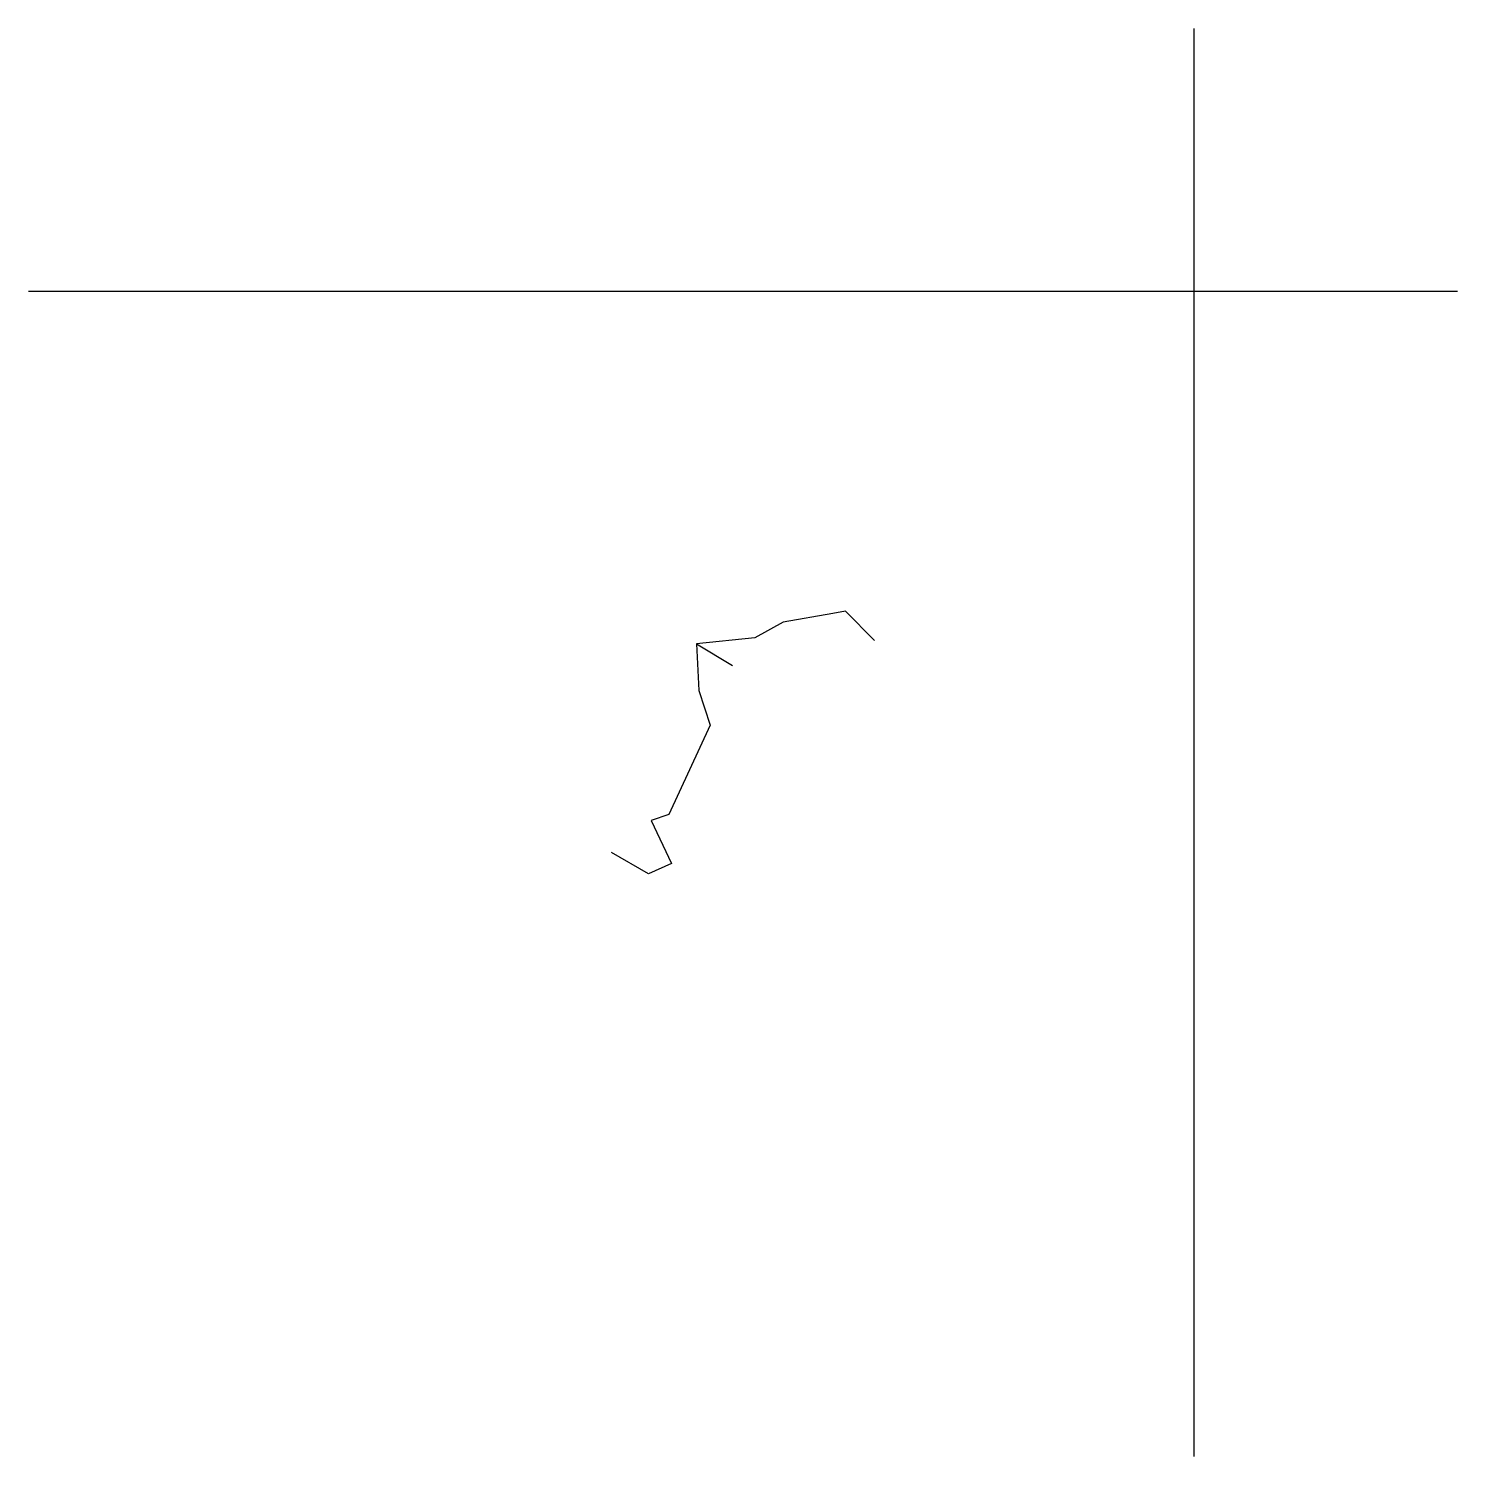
# Model space of a CAD drawing. Extents: x 0 to 123, y 0 to 123.
import ezdxf

# ---------------------------------------------------------------- set-up
doc = ezdxf.new("R2010")
doc.units = 0
doc.layers.add('CentreLine', color=5, linetype='CONTINUOUS')
doc.layers.add('Grid', color=7, linetype='CONTINUOUS')

msp = doc.modelspace()

# ---------------------------------------------------------------- linework, layer by layer
at = {"layer": 'CentreLine'}
for p, q in [((69, 72.34, 30.15), (64.72, 71.59, 40.4)), ((70.07, 72.53), (69, 72.34, 2.22)), ((69, 72.34, 2.22), (69, 72.34, 30.15)), ((72.57, 70.03, 1.65), (70.07, 72.53)), ((64.72, 71.59, 40.4), (62.3, 70.24, 41.87)), ((62.3, 70.24, 41.87), (57.3, 69.72, 48.78)), ((57.3, 69.72, 48.78), (57.51, 65.74, 51.47)), ((57.3, 69.72, 48.78), (60.38, 67.87, 53.37)), ((57.51, 65.74, 51.47), (58.48, 62.75, 52.74)), ((58.48, 62.75, 52.74), (54.91, 55.1, 55.08)), ((54.91, 55.1, 55.08), (53.41, 54.58, 55.22)), ((53.41, 54.58, 55.22), (55.14, 50.87, 55.15)), ((53.17, 50, 55.85), (50, 51.82, 57.18)), ((55.14, 50.87, 55.15), (53.17, 50, 55.85))]:
    msp.add_line(p, q, dxfattribs=at)
at = {"layer": 'Grid'}
for p, q in [((100, 0), (100, 122.53)), ((0, 100), (122.57, 100))]:
    msp.add_line(p, q, dxfattribs=at)

doc.saveas('drawing.dxf')
